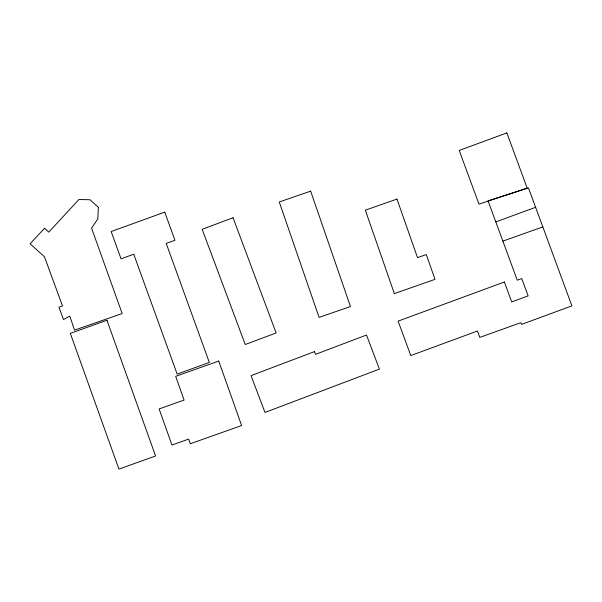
<?xml version="1.0" encoding="UTF-8"?>
<svg xmlns="http://www.w3.org/2000/svg" width="602" height="602" viewBox="0 0 602 602"><rect width="100%" height="100%" fill="white"/><g stroke="black" fill="none" stroke-linecap="round" stroke-linejoin="round"><path stroke-width="0.9" d="M495.8 221.905L535.607 207.299M502.881 241.116L542.823 226.909M98.382 207.299L97.78 218.993L91.587 228.181L122.183 313.537L74.505 330.144L69.824 316.148L63.511 319.549L58.973 307.231L62.488 305.921L44.495 256.821L30.1 243.772L44.653 228.196L48.762 232.146L78.9 199.525L89.969 199.744L98.382 207.299M314.485 351.613L251.042 375.64L264.978 412.445L379.41 369.109L366.505 335.028L315.516 354.337L314.485 351.613M233.049 217.743L202.159 229.302L245.247 344.51L276.137 332.959L233.049 217.743M506.854 132.907L459.206 150.447L478.981 204.153L527.186 188.117L506.854 132.907M504.378 281.992L398.095 321.129L410.782 355.564L477.461 331.01L479.809 337.391L520.745 322.71L521.61 324.388L571.9 305.869L528.466 187.907L488.041 200.82L517.261 280.186L521.738 278.538L528.12 295.875L511.708 301.918L504.378 281.992M164.745 212.122L111.167 231.537L121.055 258.83L133.742 254.232L177.169 374.083L209.33 362.434L166.22 243.449L174.949 240.281L164.745 212.122M106.938 320.249L70.314 333.373L118.948 469.093L155.572 455.97L106.938 320.249M218.744 361.065L175.671 376.348L184.092 400.067L159.131 408.924L171.939 445.021L188.652 439.091L190.3 443.749L241.628 425.539L218.744 361.065M396.966 199.081L365.346 210.181L394.348 293.618L435.005 279.343L426.299 254.548L417.517 257.626L396.966 199.081M310.655 191.143L279.268 201.971L319.075 317.374L350.462 306.553L310.655 191.143"/></g></svg>
